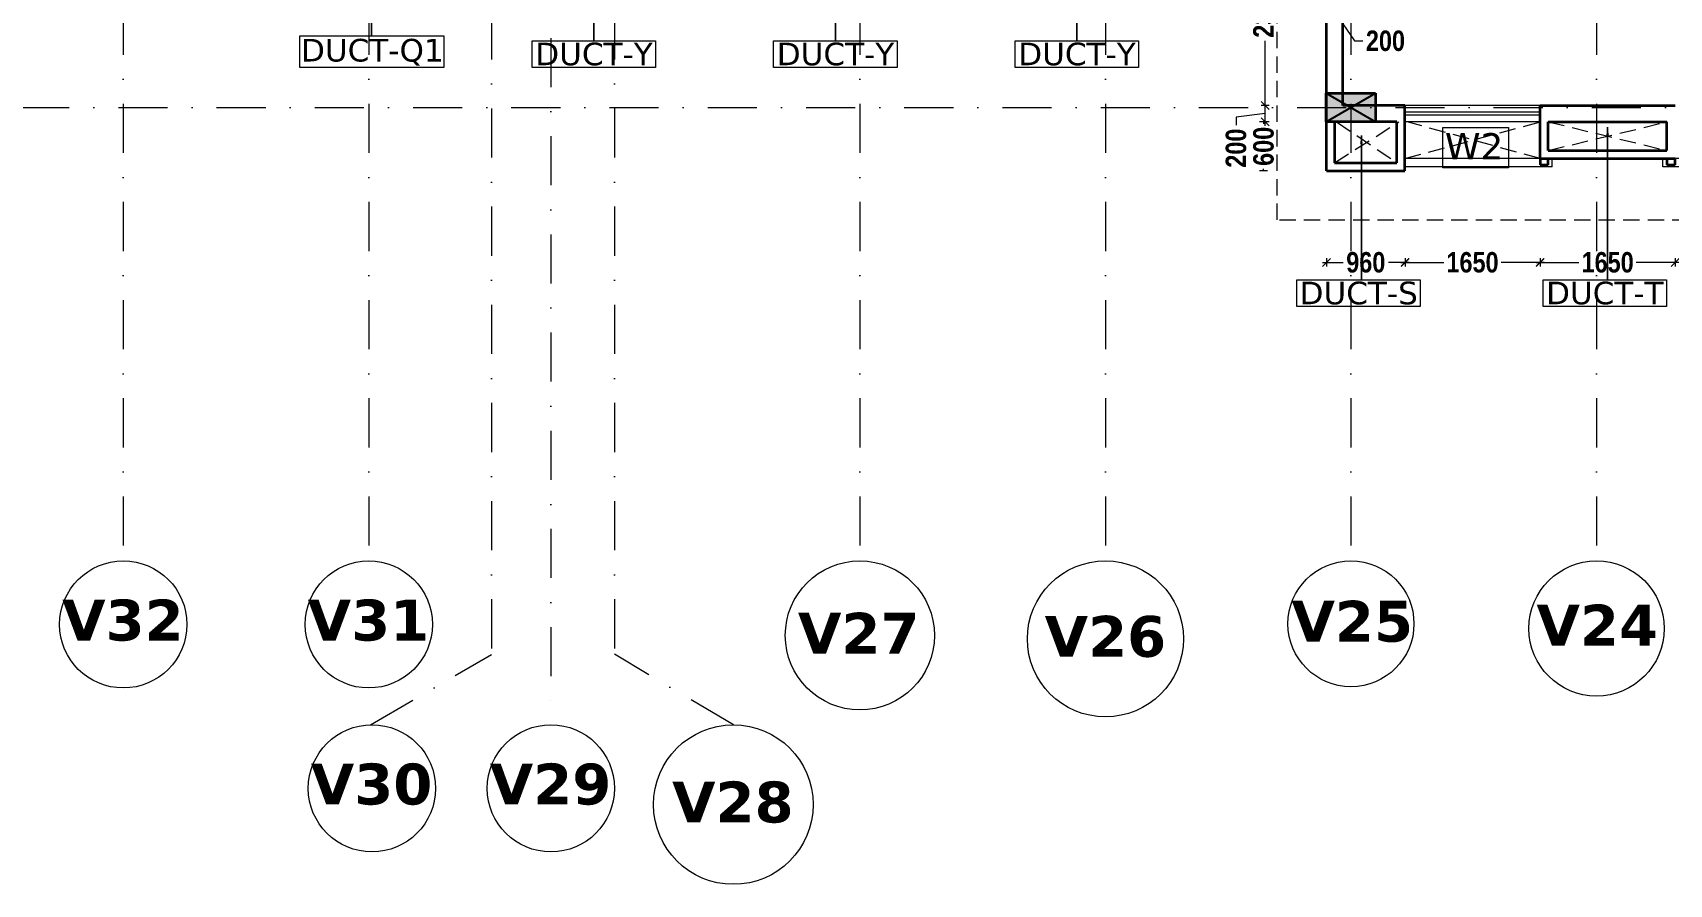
# Model space of a CAD drawing. Header units: millimetres. Extents: x -3092155 to 4513934, y -12317808 to 1850003.
# Drawn here: x -451620 to -431625, y -5588382 to -5577972 of the extents above; entities that cross this region are included whole.
import ezdxf

# ---------------------------------------------------------------- set-up
doc = ezdxf.new("R2010")
doc.units = ezdxf.units.MM
doc.header["$LTSCALE"] = 2
doc.header["$MEASUREMENT"] = 0
doc.header["$PDMODE"] = 34
doc.header["$PDSIZE"] = 500
for name, pattern in [('DASHDOT', [1, 0.5, -0.25, 0, -0.25]), ('DASHED2', [0.375, 0.25, -0.125]), ('HIDDEN', [0.375, 0.25, -0.125])]:
    doc.linetypes.add(name, pattern=pattern)
for name, color, linetype, lineweight in [('coloumn', 10, 'Continuous', 35), ('cornice', 12, 'Continuous', 25), ('D DIM', 250, 'Continuous', 9), ('DUCT', 37, 'Continuous', 35), ('GRID', 251, 'DASHDOT', 5), ('PROJ', 251, 'HIDDEN', 5), ('SILL', 74, 'Continuous', 9), ('ST TEXT', 251, 'DASHDOT', 5), ('W2', 162, 'Continuous', 5), ('WIN', 5, 'Continuous', 15)]:
    doc.layers.add(name, color=color, linetype=linetype, lineweight=lineweight)
doc.layers.add('DOT', color=7, linetype='DASHED2', lineweight=0, true_color=0x89067c)
doc.layers.add('duct text', color=7, linetype='Continuous', lineweight=5, true_color=0x30182a)
doc.styles.add('door', font='arial.ttf', dxfattribs={"height": 70})
doc.styles.add('INNER DIM', font='ARIALNB.TTF', dxfattribs={"height": 250})
doc.styles.add('style2', font='verdana.ttf')
doc.dimstyles.new('DOOR', dxfattribs={"dimtxt": 100, "dimasz": 100, "dimexe": 25, "dimexo": 50, "dimgap": 25, "dimtad": 0, "dimtih": 1, "dimtoh": 1, "dimdec": 0, "dimzin": 3, "dimdsep": 46, "dimtxsty": 'door', "dimblk": 'OBLIQUE', "dimcen": 200, "dimclrd": 256, "dimclre": 256, "dimclrt": 256, "dimadec": 0, "dimazin": 0, "dimtfac": 1, "dimtdec": 0, "dimtofl": 0, "dimtmove": 2, "dimatfit": 3, "dimfxl": 300, "dimfxlon": 1, "dimfrac": 1, "dimtolj": 1, "dimtzin": 0, "dimlwd": -1, "dimlwe": -1, "dimarcsym": 0})
doc.dimstyles.new('external final', dxfattribs={"dimscale": 0, "dimtxt": 250, "dimasz": 100, "dimexe": 50, "dimexo": 50, "dimgap": 50, "dimtad": 0, "dimdec": 0, "dimzin": 0, "dimdsep": 46, "dimtxsty": 'INNER DIM', "dimblk": 'ARCHTICK', "dimcen": 100, "dimdle": 50, "dimclrd": 256, "dimclre": 256, "dimclrt": 256, "dimadec": 0, "dimazin": 0, "dimtfac": 1, "dimtdec": 0, "dimtix": 1, "dimtmove": 1, "dimatfit": 3, "dimfxl": 50, "dimfxlon": 1, "dimtolj": 1, "dimtzin": 0, "dimlwd": -1, "dimlwe": -1, "dimarcsym": 1})

# ---------------------------------------------------------------- blocks, each defined once
blk = doc.blocks.new('_ArchTick')
at = {"color": 0, "linetype": 'ByBlock', "const_width": 0.15}
blk.add_lwpolyline([(-0.5, -0.5), (0.5, 0.5)], dxfattribs=at)
blk = doc.blocks.new('*D36')
at = {"layer": 'D DIM', "ltscale": 100, "transparency": 16777216}
for p, q in [((-433253, -5580780), (-432729, -5580780)), ((-433203, -5580730), (-433203, -5580830)), ((-431503, -5580780), (-432028, -5580780)), ((-431553, -5580730), (-431553, -5580830))]:
    blk.add_line(p, q, dxfattribs=at)
at = {"layer": 'Defpoints', "color": 0, "lineweight": 50, "ltscale": 100, "transparency": 16777216}
for p in [(-433203, -5579511), (-431553, -5579511), (-433203, -5580780)]:
    blk.add_point(p, dxfattribs=at)
at = {"layer": 'D DIM', "ltscale": 100, "transparency": 16777216, "xscale": 100, "yscale": 100, "zscale": 100, "rotation": 180}
blk.add_blockref('_ArchTick', (-433203, -5580780), dxfattribs=at)
at = {"layer": 'D DIM', "ltscale": 100, "transparency": 16777216, "xscale": 100, "yscale": 100, "zscale": 100}
blk.add_blockref('_ArchTick', (-431553, -5580780), dxfattribs=at)
at = {"layer": 'D DIM', "ltscale": 100, "transparency": 16777216, "insert": (-432378, -5580780), "char_height": 250, "attachment_point": 5, "style": 'INNER DIM'}
blk.add_mtext('\\A1;1650', dxfattribs=at)
blk = doc.blocks.new('*D37')
at = {"layer": 'D DIM', "ltscale": 100, "transparency": 16777216}
for p, q in [((-434903, -5580780), (-434379, -5580780)), ((-434853, -5580730), (-434853, -5580830)), ((-433154, -5580780), (-433678, -5580780)), ((-433204, -5580730), (-433204, -5580830))]:
    blk.add_line(p, q, dxfattribs=at)
at = {"layer": 'Defpoints', "color": 0, "lineweight": 50, "ltscale": 100, "transparency": 16777216}
for p in [(-434853, -5579661), (-433204, -5579811), (-434853, -5580780)]:
    blk.add_point(p, dxfattribs=at)
at = {"layer": 'D DIM', "ltscale": 100, "transparency": 16777216, "xscale": 100, "yscale": 100, "zscale": 100, "rotation": 180}
blk.add_blockref('_ArchTick', (-434853, -5580780), dxfattribs=at)
at = {"layer": 'D DIM', "ltscale": 100, "transparency": 16777216, "xscale": 100, "yscale": 100, "zscale": 100}
blk.add_blockref('_ArchTick', (-433204, -5580780), dxfattribs=at)
at = {"layer": 'D DIM', "ltscale": 100, "transparency": 16777216, "insert": (-434029, -5580780), "char_height": 250, "attachment_point": 5, "style": 'INNER DIM'}
blk.add_mtext('\\A1;1650', dxfattribs=at)
blk = doc.blocks.new('*D38')
at = {"layer": 'D DIM', "ltscale": 100, "transparency": 16777216}
for p, q in [((-435863, -5580780), (-435611, -5580780)), ((-435813, -5580730), (-435813, -5580830)), ((-434803, -5580780), (-435056, -5580780)), ((-434853, -5580730), (-434853, -5580830))]:
    blk.add_line(p, q, dxfattribs=at)
at = {"layer": 'Defpoints', "color": 0, "lineweight": 50, "ltscale": 100, "transparency": 16777216}
for p in [(-435813, -5579661), (-434853, -5579661), (-435813, -5580780)]:
    blk.add_point(p, dxfattribs=at)
at = {"layer": 'D DIM', "ltscale": 100, "transparency": 16777216, "xscale": 100, "yscale": 100, "zscale": 100, "rotation": 180}
blk.add_blockref('_ArchTick', (-435813, -5580780), dxfattribs=at)
at = {"layer": 'D DIM', "ltscale": 100, "transparency": 16777216, "xscale": 100, "yscale": 100, "zscale": 100}
blk.add_blockref('_ArchTick', (-434853, -5580780), dxfattribs=at)
at = {"layer": 'D DIM', "ltscale": 100, "transparency": 16777216, "insert": (-435333, -5580780), "char_height": 250, "attachment_point": 5, "style": 'INNER DIM'}
blk.add_mtext('\\A1;960', dxfattribs=at)
blk = doc.blocks.new('*D39')
at = {"layer": 'D DIM', "ltscale": 100, "transparency": 16777216}
for p, q in [((-436532, -5579061), (-436632, -5579061)), ((-436582, -5579061), (-436582, -5579085)), ((-436532, -5579661), (-436632, -5579661)), ((-436582, -5579661), (-436582, -5579637))]:
    blk.add_line(p, q, dxfattribs=at)
at = {"layer": 'Defpoints', "color": 0, "lineweight": 50, "ltscale": 100, "transparency": 16777216}
for p in [(-436582, -5579061), (-435814, -5579061), (-435813, -5579661)]:
    blk.add_point(p, dxfattribs=at)
at = {"layer": 'D DIM', "ltscale": 100, "transparency": 16777216, "insert": (-436582, -5579361), "char_height": 250, "attachment_point": 5, "rotation": 90, "style": 'INNER DIM'}
blk.add_mtext('\\A1;600', dxfattribs=at)
blk = doc.blocks.new('*D40')
at = {"layer": 'D DIM', "ltscale": 100, "transparency": 16777216}
for p, q in [((-436513, -5576511), (-436613, -5576511)), ((-436563, -5576461), (-436563, -5577357)), ((-436563, -5578911), (-436563, -5578073)), ((-436513, -5578861), (-436613, -5578861))]:
    blk.add_line(p, q, dxfattribs=at)
at = {"layer": 'Defpoints', "color": 0, "lineweight": 50, "ltscale": 100, "transparency": 16777216}
for p in [(-436563, -5576511), (-435813, -5576511), (-435613, -5578861)]:
    blk.add_point(p, dxfattribs=at)
at = {"layer": 'D DIM', "ltscale": 100, "transparency": 16777216, "xscale": 100, "yscale": 100, "zscale": 100}
for p, rotation in [((-436563, -5576511), 90), ((-436563, -5578861), 270)]:
    blk.add_blockref('_ArchTick', p, dxfattribs=dict(at, rotation=rotation))
at = {"layer": 'D DIM', "ltscale": 100, "transparency": 16777216, "insert": (-436582, -5577715), "char_height": 250, "attachment_point": 5, "rotation": 90, "style": 'INNER DIM'}
blk.add_mtext('\\A1;2350', dxfattribs=at)
blk = doc.blocks.new('*D50')
at = {"layer": 'D DIM', "ltscale": 100, "transparency": 16777216}
for p, q in [((-436563, -5578961), (-436918, -5579004)), ((-436513, -5578861), (-436613, -5578861)), ((-436563, -5579111), (-436563, -5578811)), ((-436918, -5579004), (-436918, -5579104)), ((-436513, -5579061), (-436613, -5579061))]:
    blk.add_line(p, q, dxfattribs=at)
at = {"layer": 'Defpoints', "color": 0, "lineweight": 50, "ltscale": 100, "transparency": 16777216}
for p in [(-436563, -5578861), (-435613, -5578861), (-435813, -5579061)]:
    blk.add_point(p, dxfattribs=at)
at = {"layer": 'D DIM', "ltscale": 100, "transparency": 16777216, "xscale": 100, "yscale": 100, "zscale": 100}
for p, rotation in [((-436563, -5578861), 90), ((-436563, -5579061), 270)]:
    blk.add_blockref('_ArchTick', p, dxfattribs=dict(at, rotation=rotation))
at = {"layer": 'D DIM', "ltscale": 100, "transparency": 16777216, "insert": (-436918, -5579383), "char_height": 250, "attachment_point": 5, "rotation": 90, "style": 'INNER DIM'}
blk.add_mtext('\\A1;200', dxfattribs=at)
blk = doc.blocks.new('*D566')
at = {"layer": 'D DIM', "ltscale": 100, "transparency": 16777216}
for p, q in [((-435863, -5577719), (-435563, -5577719)), ((-435813, -5577669), (-435813, -5577769)), ((-435713, -5577719), (-435471, -5578072)), ((-435613, -5577669), (-435613, -5577769)), ((-435471, -5578072), (-435371, -5578072))]:
    blk.add_line(p, q, dxfattribs=at)
at = {"layer": 'Defpoints', "color": 0, "lineweight": 50, "ltscale": 100, "transparency": 16777216}
for p in [(-435813, -5577400), (-435613, -5577400), (-435613, -5577719)]:
    blk.add_point(p, dxfattribs=at)
at = {"layer": 'D DIM', "ltscale": 100, "transparency": 16777216, "xscale": 100, "yscale": 100, "zscale": 100, "rotation": 180}
blk.add_blockref('_ArchTick', (-435813, -5577719), dxfattribs=at)
at = {"layer": 'D DIM', "ltscale": 100, "transparency": 16777216, "xscale": 100, "yscale": 100, "zscale": 100}
blk.add_blockref('_ArchTick', (-435613, -5577719), dxfattribs=at)
at = {"layer": 'D DIM', "ltscale": 100, "transparency": 16777216, "insert": (-435093, -5578072), "char_height": 250, "attachment_point": 5, "style": 'INNER DIM'}
blk.add_mtext('\\A1;200', dxfattribs=at)
blk = doc.blocks.new('S.F')
at = {"layer": 'coloumn', "ltscale": 100}
blk.add_hatch(color=256, dxfattribs=at).paths.add_polyline_path([(50455, -5886906), (50455, -5887256), (49855, -5887256), (49855, -5886906)])
at = {"layer": 'coloumn', "lineweight": 25, "ltscale": 100}
for p, q in [((49855, -5887256), (50455, -5886906)), ((49855, -5886906), (50455, -5887256))]:
    blk.add_line(p, q, dxfattribs=at)
at = {"layer": 'coloumn', "ltscale": 100}
blk.add_lwpolyline([(50455, -5886906), (50455, -5887256), (49855, -5887256), (49855, -5886906)], close=True, dxfattribs=at)
blk = doc.blocks.new('_Oblique')
at = {"color": 0, "linetype": 'ByBlock', "lineweight": -2}
blk.add_line((-0.5, -0.5), (0.5, 0.5), dxfattribs=at)
blk = doc.blocks.new('ujuj')
at = {"layer": 'DUCT', "ltscale": 100}
for p, q in [((-427849, -5813156), (-427849, -5813081)), ((-427849, -5813081), (-427749, -5813081)), ((-427749, -5813081), (-427749, -5813156)), ((-426099, -5813156), (-426099, -5813081)), ((-426099, -5813081), (-425999, -5813081)), ((-425999, -5813081), (-425999, -5813156))]:
    blk.add_line(p, q, dxfattribs=at)
at = {"layer": 'PROJ', "ltscale": 250}
blk.add_line((-426099, -5813156), (-427749, -5813156), dxfattribs=at)
at = {"layer": 'SILL', "ltscale": 100}
for p, q in [((-425949, -5813056), (-427899, -5813056)), ((-427899, -5813056), (-427899, -5813156)), ((-425949, -5813056), (-425949, -5813156)), ((-426099, -5813156), (-427749, -5813156))]:
    blk.add_line(p, q, dxfattribs=at)
blk = doc.blocks.new('hyh')
at = {"layer": 'duct text', "ltscale": 0.1}
for points in [[(-185101, -5622388), (-185101, -5622000), (-183342, -5622000), (-183342, -5622388)], [(-182263, -5622059), (-180755, -5622059), (-180755, -5622388), (-182263, -5622388)], [(-179313, -5622059), (-177804, -5622059), (-177804, -5622388), (-179313, -5622388)], [(-176363, -5622059), (-174854, -5622059), (-174854, -5622388), (-176363, -5622388)], [(-172921, -5624981), (-171413, -5624981), (-171413, -5625310), (-172921, -5625310)], [(-169913, -5624981), (-168405, -5624981), (-168405, -5625310), (-169913, -5625310)]]:
    blk.add_lwpolyline(points, close=True, dxfattribs=at)
at = {"layer": 'duct text', "ltscale": 0.1, "char_height": 276.64, "width": 1547.24, "attachment_point": 5, "style": 'style2'}
for s, insert in [('\\pt3043;DUCT-Q1', (-184216, -5622200)), ('\\pt3043;DUCT-Y', (-181508, -5622224)), ('\\pt3043;DUCT-Y', (-178557, -5622224)), ('\\pt3043;DUCT-Y', (-175607, -5622224)), ('\\pt3043;DUCT-S', (-172165, -5625146)), ('\\pt3043;DUCT-T', (-169158, -5625146))]:
    blk.add_mtext(s, dxfattribs=dict(at, insert=insert))
at = {"layer": 'duct text', "ltscale": 0.1}
for points in [[(-181509, -5620159), (-181509, -5622059), (-181509, -5620159)], [(-178559, -5620159), (-178559, -5622059), (-178559, -5620159)], [(-175609, -5620159), (-175609, -5622059), (-175609, -5620159)], [(-184225, -5620179), (-184225, -5622000), (-184225, -5621509)], [(-169124, -5623116), (-169124, -5624981), (-169124, -5623116)], [(-172132, -5623219), (-172132, -5624981), (-172132, -5623219)]]:
    blk.add_leader(points, dimstyle='DOOR', dxfattribs=at)

msp = doc.modelspace()

# ---------------------------------------------------------------- linework, layer by layer
at = {"layer": 'DOT', "ltscale": 400}
for p, q in [((-436414.3, -5580261.2), (-436414.3, -5577561.2)), ((-435713.9, -5579561.2), (-434928.9, -5579061.2)), ((-435688.9, -5579061.2), (-434954.3, -5579561.2)), ((-434854.3, -5579511.2), (-433204.3, -5579061.2)), ((-433204.3, -5579511.2), (-434828.9, -5579061.2)), ((-433104.3, -5579061.2), (-431653.8, -5579411.2)), ((-433104.3, -5579411.2), (-431653.8, -5579061.2)), ((-436388.9, -5580261.2), (-425043.9, -5580261.2))]:
    msp.add_line(p, q, dxfattribs=at)
at = {"layer": 'DOT', "linetype": 'Continuous', "ltscale": 400}
msp.add_line((-433204.3, -5579511.2), (-434854.3, -5579511.2), dxfattribs=at)
at = {"layer": 'DUCT', "ltscale": 100}
for p, q in [((-435614.3, -5578861.2), (-435614.3, -5575861.2)), ((-435814.3, -5579661.2), (-435814.3, -5576511.2)), ((-434854.3, -5578861.2), (-435614.3, -5578861.2)), ((-434854.3, -5579661.2), (-434854.3, -5578861.2)), ((-433204.3, -5579511.2), (-433204.3, -5578861.2)), ((-433204.3, -5578861.2), (-431553.4, -5578861.2)), ((-435713.9, -5579061.2), (-435713.9, -5579561.2)), ((-434954.3, -5579061.2), (-435713.9, -5579061.2)), ((-434954.3, -5579561.2), (-434954.3, -5579061.2)), ((-433104.3, -5579411.2), (-433104.3, -5579061.2)), ((-433104.3, -5579061.2), (-431653.8, -5579061.2)), ((-431653.8, -5579411.2), (-431653.8, -5579061.2)), ((-435713.9, -5579561.2), (-434954.3, -5579561.2)), ((-434854.3, -5579586.2), (-434854.3, -5579511.2)), ((-433204.3, -5579511.2), (-431553.8, -5579511.2)), ((-433204.3, -5579511.2), (-433204.3, -5579586.2)), ((-433104.3, -5579411.2), (-431653.8, -5579411.2)), ((-433104.3, -5579586.2), (-433104.3, -5579511.2)), ((-435814.3, -5579661.2), (-434854.3, -5579661.2)), ((-433204.3, -5579586.2), (-433104.3, -5579586.2))]:
    msp.add_line(p, q, dxfattribs=at)
at = {"layer": 'GRID', "color": 5, "ltscale": 600}
for p, q in [((-445289, -5497630.3), (-445289, -5586432.3)), ((-446013.9, -5498491), (-446013.9, -5585571.5)), ((-444513.9, -5498491.5), (-444513.9, -5585571)), ((-450513.9, -5499634.4), (-450513.9, -5584428.2)), ((-447514.4, -5499634.4), (-447514.4, -5584428.2)), ((-441513.9, -5499634.4), (-441513.9, -5584428.2)), ((-438513.9, -5499634.4), (-438513.9, -5584428.2)), ((-435513.9, -5499634.4), (-435513.9, -5584428.2)), ((-432513.9, -5499634.4), (-432513.9, -5584428.2)), ((-447495.1, -5586432.3), (-446013.9, -5585571.5)), ((-443059.7, -5586432.3), (-444513.9, -5585571))]:
    msp.add_line(p, q, dxfattribs=at)
at = {"layer": 'GRID', "color": 6, "ltscale": 600}
msp.add_line((-460173.8, -5578886.2), (-367334.4, -5578886.2), dxfattribs=at)
at = {"layer": 'PROJ', "ltscale": 250}
msp.add_line((-433204.3, -5579511.2), (-434854.3, -5579511.2), dxfattribs=at)
at = {"layer": 'SILL', "ltscale": 100}
for p, q in [((-433163.4, -5578861.2), (-434854.3, -5578861.2)), ((-433204.3, -5579061.2), (-434854.3, -5579061.2)), ((-433204.3, -5579511.2), (-434854.3, -5579511.2)), ((-433054.3, -5579611.2), (-433054.3, -5579511.2)), ((-433054.3, -5579611.2), (-434854.3, -5579611.2))]:
    msp.add_line(p, q, dxfattribs=at)
at = {"layer": 'ST TEXT', "linetype": 'ByBlock', "ltscale": 1200}
for centre, radius in [((-450513.9, -5585205.3), 777.1), ((-447514.4, -5585205.3), 777.1), ((-441513.9, -5585339.5), 911.4), ((-438513.9, -5585381.9), 953.7), ((-435514, -5585197.7), 769.5), ((-432513.9, -5585254.9), 826.7), ((-447475.8, -5587209.4), 777.1), ((-445289, -5587209.4), 777.1), ((-443059.7, -5587407.3), 975)]:
    msp.add_circle(centre, radius, dxfattribs=at)
at = {"layer": 'W2', "lineweight": 15, "ltscale": 0.1}
for p, q in [((-434391.8, -5579129), (-433590.1, -5579129)), ((-434391.8, -5579623.1), (-434391.8, -5579129)), ((-433590.1, -5579129), (-433590.1, -5579623.1)), ((-433590.1, -5579623.1), (-434391.8, -5579623.1))]:
    msp.add_line(p, q, dxfattribs=at)
at = {"layer": 'WIN', "ltscale": 100}
for p, q in [((-433204.3, -5578941.2), (-434854.3, -5578941.2)), ((-433204.3, -5578981.2), (-434854.3, -5578981.2))]:
    msp.add_line(p, q, dxfattribs=at)

# ---------------------------------------------------------------- block references
at = {"layer": 'coloumn'}
msp.add_blockref('S.F', (-485670.2, 308195), dxfattribs=at)
at = {"layer": 'cornice', "color": 3, "lineweight": 50}
msp.add_blockref('hyh', (-263254.8, 43989.8), dxfattribs=at)
at = {"layer": 'cornice', "color": 3, "lineweight": 50, "xscale": -1, "rotation": 180}
msp.add_blockref('ujuj', (-3804.5, -11392667.4), dxfattribs=at)

# ---------------------------------------------------------------- texts
at = {"layer": 'ST TEXT', "ltscale": 0.1, "char_height": 450, "attachment_point": 5, "style": 'style2'}
for s, insert in [('{\\fVerdana|b1|i0|c0|p34;\\H1.1111x;V32}', (-450518.3, -5585157)), ('{\\fVerdana|b1|i0|c0|p34;\\H1.1111x;V31}', (-447518.7, -5585157)), ('{\\fVerdana|b1|i0|c0|p34;\\H1.1111x;V25}', (-435498.2, -5585171.5)), ('{\\fVerdana|b1|i0|c0|p34;\\H1.1111x;V24}', (-432504.6, -5585214.3)), ('{\\fVerdana|b1|i0|c0|p34;\\H1.1111x;V27}', (-441528.2, -5585313.3)), ('{\\fVerdana|b1|i0|c0|p34;\\H1.1111x;V26}', (-438514.2, -5585355.7)), ('{\\fVerdana|b1|i0|c0|p34;\\H1.1111x;V30}', (-447480.2, -5587161.1)), ('{\\fVerdana|b1|i0|c0|p34;\\H1.1111x;V29}', (-445293.4, -5587161.1)), ('{\\fVerdana|b1|i0|c0|p34;\\H1.1111x;V28}', (-443066, -5587381.1))]:
    msp.add_mtext(s, dxfattribs=dict(at, insert=insert))
at = {"layer": 'W2', "style": 'style2'}
msp.add_text('W2', height=320, dxfattribs=at).set_placement((-434366.2, -5579519.6))

# ---------------------------------------------------------------- dimensions: what is measured, and where the dimension line sits
at = {"layer": 'D DIM', "ltscale": 100}
for base, p1, p2, picture, middle in [((-436563.5, -5576511.2), (-435613.5, -5578861.2), (-435813.5, -5576511.2), '*D40', (-436581.9, -5577714.7)), ((-436563.5, -5578861.2), (-435813.5, -5579061.2), (-435613.5, -5578861.2), '*D50', (-436918.4, -5579154.3))]:
    dim = msp.add_linear_dim(base=base, p1=p1, p2=p2, angle=90, dimstyle='external final', override={"dimscale": 1}, dxfattribs=at)
    dim.commit()
    dim.dimension.update_dxf_attribs({"geometry": picture, "text_midpoint": middle, "dimtype": 160})
dim = msp.add_linear_dim(base=(-435613.5, -5577718.6), p1=(-435813.5, -5577400.3), p2=(-435613.5, -5577400.3), dimstyle='external final', override={"dimscale": 1}, dxfattribs=at)
dim.commit()
dim.dimension.update_dxf_attribs({"geometry": '*D566', "text_midpoint": (-435321.4, -5578071.7), "dimtype": 160})
dim = msp.add_linear_dim(base=(-436581.9, -5579061.2), p1=(-435813.5, -5579661.2), p2=(-435813.9, -5579061.2), angle=90, dimstyle='external final', override={"dimscale": 1}, dxfattribs=at)
dim.commit()
dim.dimension.update_dxf_attribs({"geometry": '*D39', "text_midpoint": (-436581.9, -5579361.2)})
for base, p1, p2, picture, middle in [((-433203.5, -5580780), (-431553.5, -5579511.2), (-433203.5, -5579511.2), '*D36', (-432378.5, -5580780)), ((-435813.5, -5580780), (-434853.5, -5579661.2), (-435813.5, -5579661.2), '*D38', (-435333.5, -5580780)), ((-434853.5, -5580780), (-433203.9, -5579811.2), (-434853.5, -5579661.2), '*D37', (-434028.7, -5580780))]:
    dim = msp.add_linear_dim(base=base, p1=p1, p2=p2, dimstyle='external final', override={"dimscale": 1}, dxfattribs=at)
    dim.commit()
    dim.dimension.update_dxf_attribs({"geometry": picture, "text_midpoint": middle})

doc.saveas('drawing.dxf')
